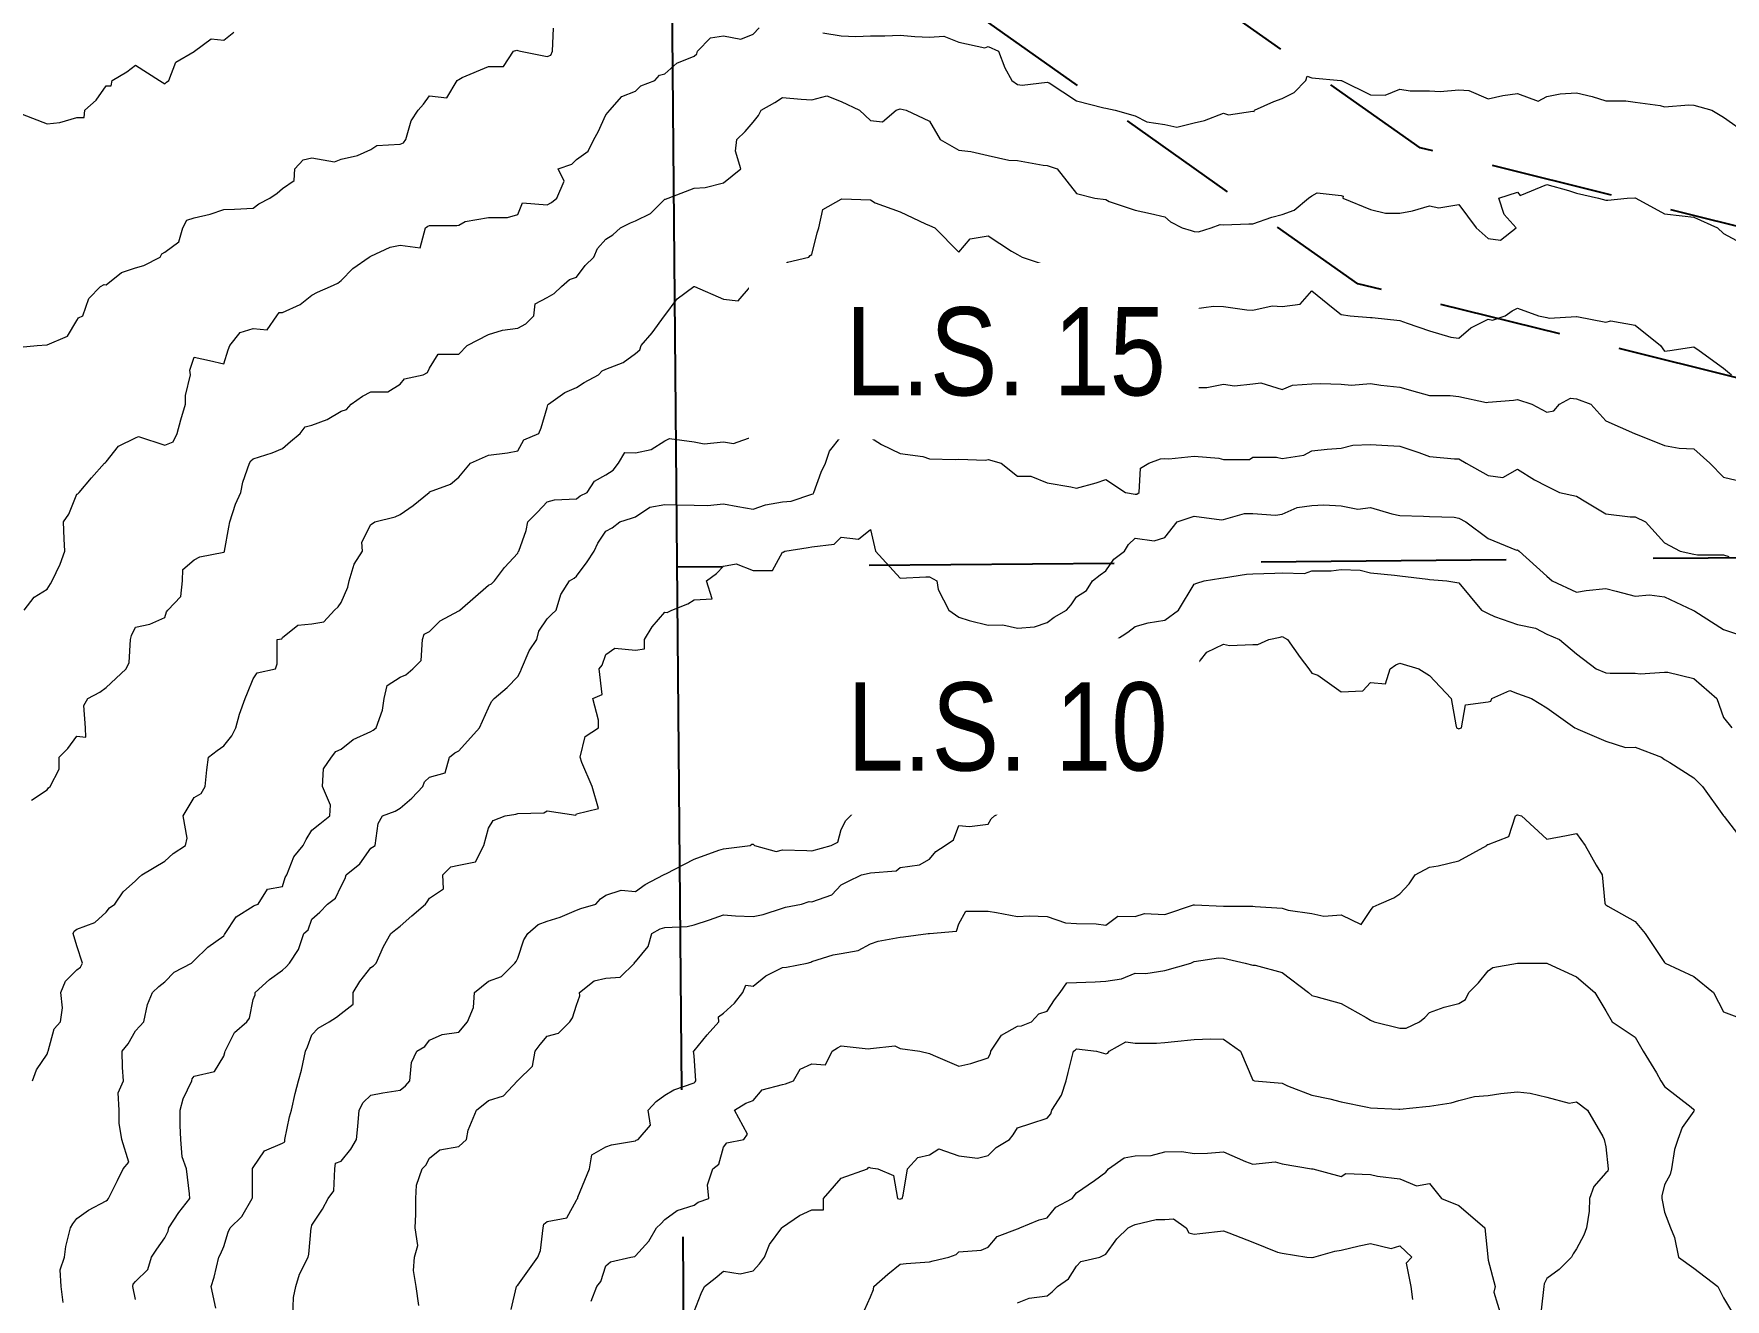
# Model space of a CAD drawing. Extents: x 537850 to 541798, y 6045627 to 6050132.
# Drawn here: x 539824 to 539996.5, y 6047119.7 to 6047248.8 of the extents above; entities that cross this region are included whole.
import ezdxf

# ---------------------------------------------------------------- set-up
doc = ezdxf.new("R2010")
doc.units = 0
doc.header["$LTSCALE"] = 5
for name, pattern in [('DASHED2', [9.525, 6.35, -3.175]), ('foc-ACCESSROAD', [3.75, 2.5, -1.25]), ('foc-LSD', [8, 5, -3]), ('foc-QUARTERLINE', [33, 25, -3, 2, -3])]:
    doc.linetypes.add(name, pattern=pattern)
doc.layers.add('Contour_Line_Intermediate', color=7, linetype='DASHED2', true_color=0xd9d9d9)
doc.layers.add('Contour_Line_Major', color=7, linetype='Continuous', true_color=0x6b6b6b)
for name, color, linetype in [('F-AR', 190, 'foc-ACCESSROAD'), ('L-SECQ', 8, 'foc-QUARTERLINE'), ('L-SECTION-LSD', 7, 'foc-LSD')]:
    doc.layers.add(name, color=color, linetype=linetype)
doc.styles.add('100L', font='ARIALN.TTF', dxfattribs={"height": 11})

msp = doc.modelspace()

# ---------------------------------------------------------------- linework, layer by layer
at = {"layer": 'Contour_Line_Intermediate', "linetype": 'Continuous', "lineweight": 13, "flags": 128}
for points, elevation in [([(539822.523, 6047216.822), (539824.291, 6047217.012), (539825.276, 6047217.069), (539825.334, 6047217.081), (539827.389, 6047217.956), (539828.333, 6047219.538), (539828.533, 6047219.812), (539828.965, 6047220.011), (539829.557, 6047221.788), (539830.78, 6047223.011), (539831.14, 6047223.204), (539831.333, 6047223.176), (539832.894, 6047224.45), (539834.333, 6047224.917), (539835.18, 6047225.164), (539836.845, 6047226.011), (539837.007, 6047226.337), (539837.333, 6047226.502), (539838.767, 6047227.577), (539839.158, 6047229.011), (539839.566, 6047229.778), (539840.333, 6047230.016), (539841.95, 6047230.393), (539843.333, 6047230.86), (539844.435, 6047230.909), (539846.333, 6047231.001), (539846.905, 6047231.438), (539848.036, 6047232.011), (539848.799, 6047232.545), (539849.332, 6047233.019), (539850.511, 6047233.832), (539850.594, 6047235.011), (539851.424, 6047235.919), (539852.332, 6047236.134), (539854.626, 6047235.717), (539855.332, 6047235.988), (539856.975, 6047236.367), (539858.332, 6047236.984), (539858.958, 6047237.384), (539861.332, 6047237.531), (539861.658, 6047237.684), (539861.915, 6047238.011), (539862.448, 6047239.894), (539863.156, 6047241.01), (539863.716, 6047241.626), (539864.332, 6047242.448), (539866.089, 6047242.253), (539867.143, 6047244.01), (539867.259, 6047244.083), (539867.332, 6047244.128), (539867.659, 6047244.337), (539870.331, 6047245.468), (539871.873, 6047245.468), (539872.901, 6047247.01), (539873.227, 6047247.114), (539873.331, 6047247.1), (539873.616, 6047247.01), (539876.331, 6047246.474), (539876.716, 6047246.625), (539876.891, 6047247.01), (539876.978, 6047249.363)], 920.956), ([(539822.759, 6047240.585), (539825.334, 6047239.591), (539826.617, 6047239.727), (539828.333, 6047240.251), (539829.093, 6047240.251), (539829.168, 6047241.01), (539830.314, 6047242.029), (539831.333, 6047243.486), (539831.858, 6047243.486), (539831.945, 6047244.01), (539833.438, 6047244.906), (539834.333, 6047245.602), (539836.785, 6047244.01), (539837.333, 6047243.69), (539837.502, 6047243.842), (539837.734, 6047244.01), (539838.443, 6047245.901), (539840.333, 6047246.98), (539840.348, 6047246.995), (539840.368, 6047247.01), (539842.061, 6047248.282), (539843.333, 6047248.122), (539844.376, 6047248.967)], 921.956), ([(539823.734, 6047170.614), (539825.334, 6047171.68), (539825.45, 6047171.898), (539825.638, 6047172.014), (539826.544, 6047173.804), (539826.544, 6047175.014), (539827.438, 6047175.909), (539828.333, 6047177.143), (539829.28, 6047177.067), (539829.241, 6047178.013), (539829.051, 6047180.296), (539829.461, 6047181.013), (539830.705, 6047181.641), (539831.333, 6047182.117), (539832.318, 6047183.028), (539833.382, 6047184.013), (539833.679, 6047184.667), (539833.835, 6047187.013), (539833.94, 6047187.406), (539834.333, 6047188.258), (539835.785, 6047188.561), (539837.333, 6047189.257), (539837.513, 6047189.833), (539837.648, 6047190.013), (539838.947, 6047191.398), (539839.121, 6047193.013), (539839.176, 6047194.169), (539840.333, 6047195.133), (539840.888, 6047195.457), (539843.333, 6047195.915), (539843.402, 6047195.943), (539843.405, 6047196.013), (539843.867, 6047198.479), (539843.966, 6047199.012), (539844.528, 6047200.817), (539845.074, 6047202.012), (539845.29, 6047203.055), (539845.971, 6047205.012), (539846.104, 6047205.24), (539846.333, 6047205.423), (539848.281, 6047206.063), (539849.332, 6047206.507), (539850.142, 6047207.202), (539851.148, 6047208.012), (539851.627, 6047208.717), (539852.332, 6047208.883), (539853.88, 6047209.464), (539855.332, 6047210.293), (539855.862, 6047210.482), (539856.338, 6047211.012), (539857.501, 6047211.843), (539858.332, 6047212.258), (539860.063, 6047212.28), (539861.332, 6047213.068), (539861.761, 6047213.583), (539863.693, 6047214.012), (539864.114, 6047214.229), (539864.332, 6047214.696), (539865.219, 6047216.124), (539867.332, 6047216.124), (539868.172, 6047217.012), (539870.331, 6047218.121), (539871.786, 6047218.557), (539873.331, 6047218.759), (539874.138, 6047219.204), (539874.958, 6047220.011), (539875.098, 6047221.245), (539876.331, 6047221.881), (539877.031, 6047222.312), (539877.8, 6047223.011), (539878.608, 6047223.734), (539879.331, 6047223.957), (539880.201, 6047225.141), (539881.08, 6047226.011), (539881.451, 6047226.891), (539882.331, 6047227.84), (539883.043, 6047228.299), (539883.797, 6047229.011), (539884.826, 6047229.516), (539885.331, 6047229.707), (539886.886, 6047230.455), (539888.331, 6047231.91), (539888.408, 6047231.933), (539888.671, 6047232.011), (539891.33, 6047233.033), (539892.435, 6047233.115), (539894.33, 6047233.585), (539896.085, 6047235.011), (539895.532, 6047236.809), (539895.682, 6047238.011), (539896.532, 6047238.809), (539897.33, 6047239.764), (539897.9, 6047240.44), (539898.157, 6047241.01), (539899.545, 6047241.796), (539900.33, 6047242.305), (539902.236, 6047242.105), (539903.33, 6047242.044), (539904.869, 6047242.471), (539906.33, 6047241.872), (539908.183, 6047241.01), (539909.33, 6047239.931), (539910.535, 6047239.805), (539911.929, 6047241.01), (539912.232, 6047241.107), (539912.329, 6047241.134), (539912.97, 6047241.01), (539915.329, 6047239.86), (539916.422, 6047238.011), (539918.329, 6047236.906), (539919.556, 6047236.783), (539921.329, 6047236.378), (539923.433, 6047235.906), (539924.329, 6047235.849), (539926.94, 6047235.399), (539927.329, 6047235.369), (539928.364, 6047235.011), (539930.329, 6047232.485), (539932.19, 6047232.011), (539933.328, 6047231.884), (539933.662, 6047231.677), (539936.328, 6047230.797), (539937.884, 6047230.455), (539939.328, 6047230.137), (539939.933, 6047229.615), (539941.111, 6047229.011), (539942.034, 6047228.717), (539942.328, 6047228.623), (539942.765, 6047228.574), (539944.075, 6047229.011), (539944.998, 6047229.341), (539945.328, 6047229.302), (539947.926, 6047229.413), (539948.328, 6047229.39), (539950.242, 6047230.096), (539951.328, 6047230.355), (539952.526, 6047230.812), (539954.001, 6047232.011), (539954.327, 6047232.261), (539954.876, 6047232.559), (539957.327, 6047232.298), (539957.529, 6047232.212), (539957.51, 6047232.011), (539960.327, 6047230.881), (539961.844, 6047230.494), (539963.327, 6047230.494), (539964.621, 6047230.716), (539966.327, 6047231.248), (539967.304, 6047231.034), (539969.327, 6047231.364), (539971.094, 6047229.011), (539972.327, 6047227.895), (539973.582, 6047227.755), (539975.197, 6047229.011), (539973.976, 6047230.361), (539973.433, 6047232.011), (539975.326, 6047232.643), (539975.597, 6047232.281), (539978.326, 6047233.418), (539980.538, 6047232.799), (539981.326, 6047232.535), (539983.597, 6047232.011), (539984.326, 6047231.816), (539984.521, 6047231.816), (539986.512, 6047232.011), (539987.278, 6047232.059), (539987.326, 6047232.052), (539987.386, 6047232.011), (539990.326, 6047230.44), (539992.109, 6047230.228), (539993.326, 6047230.083), (539995.736, 6047229.011), (539996.325, 6047228.411), (539997.646, 6047227.69)], 918.956), ([(539823.817, 6047142.015), (539824.233, 6047143.116), (539825.334, 6047144.728), (539825.393, 6047144.955), (539825.412, 6047145.015), (539826.025, 6047147.323), (539826.691, 6047148.015), (539826.889, 6047149.459), (539826.721, 6047151.015), (539827.182, 6047152.166), (539828.333, 6047153.33), (539828.737, 6047153.611), (539828.923, 6047154.015), (539828.333, 6047155.783), (539827.973, 6047157.014), (539828.087, 6047157.261), (539828.333, 6047157.465), (539830.201, 6047158.147), (539831.333, 6047159.199), (539831.697, 6047159.65), (539832.21, 6047160.014), (539833.059, 6047161.288), (539834.333, 6047162.403), (539834.626, 6047162.721), (539834.971, 6047163.014), (539837.333, 6047164.407), (539838.169, 6047165.178), (539839.422, 6047166.014), (539839.594, 6047166.752), (539839.193, 6047169.014), (539839.62, 6047169.726), (539840.333, 6047170.914), (539841.04, 6047171.307), (539841.433, 6047172.014), (539841.623, 6047173.724), (539841.766, 6047175.014), (539842.664, 6047175.683), (539843.333, 6047176.181), (539844.164, 6047177.182), (539844.564, 6047178.013), (539844.949, 6047179.397), (539845.521, 6047181.013), (539845.755, 6047181.591), (539846.333, 6047183.016), (539846.739, 6047183.607), (539848.618, 6047184.013), (539848.797, 6047184.549), (539848.797, 6047187.013), (539849.25, 6047187.095), (539849.332, 6047187.208), (539850.884, 6047188.461), (539852.332, 6047188.612), (539853.533, 6047188.812), (539854.625, 6047190.013), (539854.997, 6047190.348), (539855.332, 6047190.775), (539855.981, 6047192.364), (539856.12, 6047193.013), (539856.644, 6047194.701), (539857.499, 6047196.013), (539857.42, 6047196.925), (539858.332, 6047198.748), (539858.507, 6047198.837), (539858.737, 6047199.012), (539860.809, 6047199.535), (539861.332, 6047199.761), (539862.66, 6047200.685), (539864.299, 6047202.012), (539864.317, 6047202.027), (539864.332, 6047202.061), (539866.478, 6047202.866), (539867.332, 6047203.578), (539868.516, 6047205.012), (539870.331, 6047205.813), (539872.292, 6047206.051), (539873.331, 6047206.253), (539873.95, 6047207.393), (539875.486, 6047208.012), (539875.726, 6047208.617), (539876.331, 6047210.677), (539876.41, 6047210.933), (539876.465, 6047211.012), (539878.137, 6047212.206), (539879.331, 6047212.698), (539880.101, 6047213.241), (539881.565, 6047214.012), (539881.937, 6047214.406), (539882.331, 6047214.581), (539884.075, 6047215.267), (539885.331, 6047216.198), (539885.774, 6047216.569), (539885.914, 6047217.012), (539887.036, 6047218.306), (539888.315, 6047220.011), (539888.316, 6047220.026), (539888.331, 6047220.053), (539889.599, 6047221.743), (539891.289, 6047223.011), (539891.318, 6047223.024), (539891.33, 6047223.024), (539891.369, 6047223.011), (539894.33, 6047221.738), (539895.799, 6047221.542), (539897.058, 6047223.011), (539897.228, 6047223.113), (539897.33, 6047223.133), (539898.932, 6047224.409), (539900.33, 6047225.041), (539900.861, 6047225.48), (539903.018, 6047226.011), (539903.174, 6047226.167), (539903.33, 6047226.283), (539903.862, 6047228.479), (539904.057, 6047229.011), (539904.458, 6047230.883), (539906.33, 6047231.922), (539906.395, 6047231.946), (539909.33, 6047231.858), (539909.793, 6047231.547), (539912.329, 6047230.642), (539914.94, 6047229.4), (539915.329, 6047229.228), (539915.889, 6047229.011), (539918.329, 6047226.516), (539919.48, 6047227.86), (539921.329, 6047228.195), (539923.717, 6047226.623), (539924.329, 6047226.266), (539924.788, 6047226.011), (539927.329, 6047225.154), (539928.621, 6047224.718), (539930.329, 6047223.715), (539933.25, 6047223.011), (539933.328, 6047222.961), (539933.778, 6047222.562), (539936.328, 6047220.243), (539938.231, 6047221.108), (539939.328, 6047221.361), (539940.352, 6047221.035), (539942.328, 6047220.754), (539944.32, 6047221.019), (539945.328, 6047220.963), (539947.697, 6047220.643), (539948.328, 6047220.589), (539950.289, 6047221.05), (539951.328, 6047220.96), (539953.142, 6047221.197), (539954.327, 6047222.579), (539956.53, 6047220.809), (539957.327, 6047220.168), (539958.265, 6047220.011), (539960.327, 6047219.839), (539960.492, 6047219.846), (539963.327, 6047219.543), (539964.074, 6047219.265), (539966.327, 6047218.479), (539968.505, 6047217.833), (539969.327, 6047217.755), (539970.544, 6047218.794), (539972.327, 6047219.68), (539972.757, 6047219.581), (539974.047, 6047220.011), (539974.793, 6047220.545), (539975.326, 6047220.811), (539977.46, 6047220.011), (539978.326, 6047219.849), (539978.548, 6047219.789), (539981.326, 6047219.966), (539981.368, 6047219.969), (539984.326, 6047219.378), (539984.826, 6047219.511), (539987.326, 6047219.076), (539989.898, 6047217.012), (539990.326, 6047216.414), (539990.845, 6047216.492), (539993.326, 6047216.868), (539993.844, 6047216.493), (539996.325, 6047214.696), (539997.15, 6047214.012)], 917.956), ([(539826.947, 6047119.403), (539826.738, 6047121.016), (539826.633, 6047122.716), (539827.096, 6047124.016), (539827.242, 6047125.107), (539827.709, 6047127.016), (539827.933, 6047127.417), (539828.333, 6047127.954), (539829.523, 6047128.826), (539831.333, 6047129.753), (539831.482, 6047129.867), (539831.59, 6047130.016), (539832.504, 6047131.845), (539833.09, 6047133.016), (539833.64, 6047133.709), (539832.949, 6047136.015), (539832.663, 6047137.685), (539832.663, 6047139.015), (539832.559, 6047140.789), (539833.116, 6047142.015), (539832.991, 6047143.357), (539832.987, 6047145.015), (539833.585, 6047145.763), (539834.333, 6047147.087), (539834.779, 6047147.569), (539835.191, 6047148.015), (539835.567, 6047149.781), (539836.078, 6047151.015), (539836.727, 6047151.621), (539837.333, 6047152.092), (539838.263, 6047153.085), (539840.036, 6047154.015), (539840.198, 6047154.149), (539840.333, 6047154.284), (539841.698, 6047155.65), (539843.333, 6047156.781), (539843.423, 6047156.924), (539843.467, 6047157.014), (539844.61, 6047158.737), (539846.333, 6047159.833), (539846.455, 6047159.892), (539846.851, 6047160.014), (539847.805, 6047161.542), (539849.332, 6047161.819), (539849.609, 6047162.737), (539849.764, 6047163.014), (539850.489, 6047164.857), (539851.425, 6047166.014), (539851.738, 6047166.608), (539852.332, 6047167.564), (539853.137, 6047168.209), (539854.144, 6047169.014), (539854.243, 6047170.103), (539853.424, 6047172.014), (539853.511, 6047173.835), (539854.326, 6047175.014), (539854.76, 6047175.586), (539855.332, 6047175.838), (539856.527, 6047176.818), (539858.332, 6047177.637), (539858.581, 6047177.764), (539858.885, 6047178.013), (539859.546, 6047179.8), (539859.693, 6047181.013), (539860.007, 6047182.338), (539861.332, 6047183.183), (539861.924, 6047183.421), (539862.626, 6047184.013), (539863.479, 6047184.866), (539863.622, 6047187.013), (539863.772, 6047187.573), (539864.332, 6047187.831), (539865.422, 6047188.922), (539867.332, 6047189.933), (539867.421, 6047190.013), (539870.331, 6047192.546), (539870.638, 6047192.706), (539870.953, 6047193.013), (539871.987, 6047194.357), (539873.331, 6047195.824), (539873.381, 6047195.963), (539873.437, 6047196.013), (539874.198, 6047198.146), (539874.351, 6047199.012), (539875.348, 6047199.996), (539876.331, 6047201.041), (539877.068, 6047201.275), (539879.331, 6047201.356), (539879.692, 6047201.652), (539880.414, 6047202.012), (539881.167, 6047203.176), (539882.331, 6047203.822), (539883.047, 6047204.296), (539883.598, 6047205.012), (539884.255, 6047206.088), (539885.331, 6047206.061), (539886.937, 6047206.406), (539888.331, 6047207.273), (539888.815, 6047207.527), (539891.33, 6047207.187), (539892.361, 6047206.982), (539894.33, 6047207.157), (539895.333, 6047207.009), (539897.33, 6047207.709), (539897.507, 6047207.835), (539897.608, 6047208.012), (539898.491, 6047209.851), (539898.883, 6047211.012), (539899.165, 6047212.177), (539900.33, 6047213.51), (539900.603, 6047213.738), (539900.998, 6047214.012), (539902.217, 6047215.124), (539903.33, 6047215.256), (539904.073, 6047216.269), (539904.109, 6047217.012), (539904.572, 6047218.77), (539904.858, 6047220.011), (539904.895, 6047221.446), (539905.738, 6047223.011), (539906.047, 6047223.294), (539906.33, 6047223.73), (539908.662, 6047223.678), (539909.33, 6047223.911), (539910.327, 6047223.011), (539912.329, 6047220.854), (539915.133, 6047220.207), (539915.329, 6047220.151), (539915.433, 6047220.011), (539915.732, 6047219.609), (539915.329, 6047219.619), (539913.699, 6047218.641), (539914.326, 6047217.012), (539915.329, 6047215.411), (539916.931, 6047215.41), (539918.329, 6047215.433), (539919.908, 6047215.433), (539921.329, 6047215.433), (539922.482, 6047214.012), (539924.329, 6047213.144), (539925.401, 6047212.94), (539927.329, 6047212.737), (539928.429, 6047212.911), (539930.329, 6047212.828), (539932.114, 6047212.226), (539933.328, 6047212.245), (539934.388, 6047212.952), (539936.328, 6047213.121), (539937.148, 6047213.192), (539939.328, 6047213.607), (539941.211, 6047212.895), (539942.328, 6047212.719), (539943.62, 6047212.719), (539945.328, 6047213.045), (539946.465, 6047212.875), (539948.328, 6047213.091), (539949.146, 6047213.193), (539951.328, 6047212.522), (539952.374, 6047212.965), (539954.327, 6047213.077), (539955.216, 6047213.123), (539957.327, 6047213.058), (539958.393, 6047212.946), (539960.327, 6047213.133), (539961.375, 6047212.964), (539963.327, 6047212.762), (539965.113, 6047212.225), (539966.327, 6047211.891), (539968.447, 6047211.891), (539969.327, 6047211.806), (539972.152, 6047211.187), (539972.327, 6047211.204), (539974.9, 6047211.438), (539975.326, 6047211.477), (539976.788, 6047211.012), (539978.326, 6047210.184), (539979.02, 6047210.318), (539979.59, 6047211.012), (539980.723, 6047211.615), (539981.326, 6047211.559), (539982.805, 6047211.012), (539984.326, 6047209.321), (539987.271, 6047208.012), (539987.326, 6047208.003), (539987.342, 6047207.996), (539990.326, 6047206.789), (539991.804, 6047206.533), (539993.326, 6047206.458), (539994.958, 6047205.012), (539996.325, 6047203.582), (539998.196, 6047203.141)], 916.956), ([(539834.333, 6047119.712), (539834.073, 6047121.016), (539834.1, 6047121.25), (539834.333, 6047121.537), (539835.577, 6047122.772), (539835.952, 6047124.016), (539836.497, 6047124.852), (539837.333, 6047125.979), (539837.663, 6047126.686), (539837.725, 6047127.016), (539838.771, 6047128.578), (539839.869, 6047130.016), (539839.856, 6047130.493), (539839.532, 6047133.016), (539839.107, 6047134.242), (539838.946, 6047136.015), (539838.894, 6047137.454), (539838.894, 6047139.015), (539839.191, 6047140.157), (539840.079, 6047142.015), (539840.131, 6047142.217), (539840.333, 6047142.468), (539842.399, 6047142.949), (539843.333, 6047144.532), (539843.437, 6047144.91), (539843.475, 6047145.015), (539844.429, 6047146.919), (539845.683, 6047148.015), (539845.954, 6047148.393), (539846.333, 6047150.284), (539846.557, 6047150.79), (539846.527, 6047151.015), (539847.996, 6047152.351), (539849.332, 6047153.291), (539849.712, 6047153.635), (539850.034, 6047154.015), (539850.966, 6047155.381), (539851.509, 6047157.014), (539851.936, 6047157.411), (539852.332, 6047158.482), (539853.144, 6047159.203), (539853.924, 6047160.014), (539854.722, 6047160.624), (539855.332, 6047161.844), (539855.71, 6047162.637), (539855.841, 6047163.014), (539857.208, 6047164.138), (539858.332, 6047165.743), (539858.511, 6047165.834), (539858.78, 6047166.014), (539859.087, 6047168.259), (539859.529, 6047169.014), (539860.835, 6047169.511), (539861.332, 6047169.798), (539862.525, 6047170.82), (539863.659, 6047172.014), (539863.833, 6047172.512), (539864.332, 6047172.975), (539865.917, 6047173.428), (539866.37, 6047175.014), (539866.904, 6047175.441), (539867.332, 6047175.671), (539869.434, 6047178.013), (539870.331, 6047180.058), (539870.661, 6047180.684), (539870.929, 6047181.013), (539872.239, 6047182.106), (539873.331, 6047183.25), (539873.604, 6047183.741), (539873.708, 6047184.013), (539874.497, 6047185.847), (539875.279, 6047187.013), (539875.479, 6047187.865), (539876.331, 6047189.107), (539876.769, 6047189.575), (539877.237, 6047190.013), (539877.724, 6047191.62), (539878.6, 6047193.013), (539879.073, 6047193.271), (539879.331, 6047193.474), (539880.403, 6047194.941), (539881.117, 6047196.013), (539881.491, 6047196.853), (539882.331, 6047198.061), (539882.945, 6047198.398), (539883.742, 6047199.012), (539884.949, 6047199.394), (539885.331, 6047199.532), (539886.818, 6047200.525), (539888.331, 6047200.783), (539889.587, 6047200.756), (539891.33, 6047200.719), (539892.674, 6047200.669), (539894.33, 6047200.859), (539895.767, 6047200.575), (539897.33, 6047200.299), (539898.6, 6047200.742), (539900.33, 6047201.058), (539901.206, 6047201.136), (539903.33, 6047201.823), (539903.479, 6047201.863), (539903.525, 6047202.012), (539904.269, 6047204.072), (539904.725, 6047205.012), (539905.117, 6047206.225), (539906.33, 6047207.706), (539906.535, 6047207.807), (539909.33, 6047207.612), (539910.425, 6047206.916), (539912.329, 6047205.985), (539914.668, 6047205.673), (539915.329, 6047205.449), (539917.965, 6047205.377), (539918.329, 6047205.39), (539921.05, 6047205.291), (539921.329, 6047205.372), (539922.661, 6047205.012), (539924.329, 6047203.68), (539925.661, 6047203.68), (539927.329, 6047202.985), (539929.761, 6047202.58), (539930.329, 6047202.449), (539932.354, 6047202.986), (539933.328, 6047203.347), (539935.331, 6047202.012), (539936.328, 6047201.832), (539936.497, 6047201.843), (539936.727, 6047202.012), (539936.851, 6047204.489), (539937.701, 6047205.012), (539938.897, 6047205.444), (539939.328, 6047205.474), (539939.76, 6047205.444), (539942.328, 6047205.727), (539944.835, 6047205.505), (539945.328, 6047205.384), (539947.983, 6047205.357), (539948.328, 6047205.604), (539950.736, 6047205.604), (539951.328, 6047205.468), (539953.514, 6047205.826), (539954.327, 6047206.241), (539955.907, 6047206.432), (539957.327, 6047206.538), (539958.512, 6047206.827), (539960.327, 6047206.888), (539961.49, 6047206.849), (539963.327, 6047206.729), (539965.252, 6047206.087), (539966.327, 6047205.674), (539968.897, 6047205.442), (539969.327, 6047205.428), (539970.099, 6047205.012), (539972.327, 6047203.727), (539973.818, 6047203.521), (539975.326, 6047204.37), (539977.04, 6047203.299), (539978.326, 6047202.655), (539979.613, 6047202.012), (539981.326, 6047201.639), (539982.3, 6047201.039), (539984.326, 6047199.818), (539986.8, 6047199.538), (539987.326, 6047199.538), (539988.363, 6047199.012), (539990.326, 6047196.884), (539991.923, 6047196.013), (539993.326, 6047195.722), (539993.69, 6047195.648), (539996.325, 6047195.655), (539996.874, 6047195.464)], 915.956), ([(539850.4, 6047118.016), (539850.455, 6047119.894), (539850.676, 6047121.016), (539851.064, 6047122.284), (539851.936, 6047124.016), (539852.028, 6047124.321), (539852.254, 6047127.016), (539852.277, 6047127.071), (539852.332, 6047127.275), (539853.419, 6047128.929), (539853.983, 6047130.016), (539854.561, 6047130.786), (539854.673, 6047133.016), (539854.742, 6047133.606), (539855.332, 6047133.823), (539856.318, 6047135.029), (539856.89, 6047136.015), (539857.005, 6047137.342), (539857.151, 6047139.015), (539857.556, 6047139.792), (539858.332, 6047140.525), (539859.566, 6047140.782), (539861.332, 6047141.037), (539861.863, 6047141.484), (539862.309, 6047142.015), (539862.481, 6047143.866), (539863.036, 6047145.015), (539863.841, 6047145.505), (539864.332, 6047146.149), (539865.63, 6047146.717), (539867.332, 6047146.972), (539868.199, 6047148.015), (539868.815, 6047149.498), (539868.916, 6047151.015), (539870.331, 6047152.152), (539871.687, 6047152.659), (539873.016, 6047154.015), (539873.16, 6047154.185), (539873.331, 6047154.527), (539873.962, 6047156.383), (539874.35, 6047157.014), (539875.401, 6047157.945), (539876.331, 6047158.272), (539877.646, 6047158.699), (539879.331, 6047159.402), (539879.753, 6047159.593), (539881.288, 6047160.014), (539881.779, 6047160.566), (539882.331, 6047160.953), (539883.88, 6047161.465), (539885.331, 6047161.302), (539886.318, 6047162.026), (539888.184, 6047163.014), (539888.331, 6047163.08), (539888.432, 6047163.116), (539891.33, 6047164.618), (539893.856, 6047165.54), (539894.33, 6047165.675), (539897.043, 6047166.014), (539897.22, 6047166.124), (539897.33, 6047166.141), (539897.497, 6047166.014), (539899.699, 6047165.383), (539900.33, 6047165.571), (539902.812, 6047165.496), (539903.33, 6047165.464), (539905.287, 6047166.014), (539905.992, 6047166.352), (539906.33, 6047167.646), (539906.787, 6047168.557), (539907.259, 6047169.014), (539908.326, 6047170.017), (539909.33, 6047170.961), (539909.709, 6047171.635), (539912.329, 6047171.635), (539912.724, 6047171.619), (539915.329, 6047171.856), (539915.402, 6047171.941), (539915.495, 6047172.014), (539916.04, 6047174.303), (539917.179, 6047175.014), (539917.552, 6047175.79), (539918.329, 6047176.199), (539919.013, 6047177.33), (539921.256, 6047178.013), (539921.285, 6047178.057), (539921.329, 6047178.05), (539924.118, 6047178.224), (539924.329, 6047178.908), (539925.031, 6047180.311), (539926.435, 6047181.013), (539927.197, 6047181.145), (539927.329, 6047181.167), (539929.204, 6047182.138), (539930.24, 6047184.013), (539930.287, 6047184.055), (539930.329, 6047184.101), (539933.286, 6047184.056), (539933.328, 6047184.115), (539934.028, 6047186.313), (539934.396, 6047187.013), (539935.579, 6047187.762), (539936.328, 6047188.324), (539937.642, 6047188.699), (539939.328, 6047188.971), (539940.728, 6047190.013), (539942.328, 6047192.65), (539942.595, 6047192.746), (539943.343, 6047193.013), (539945.06, 6047193.281), (539945.328, 6047193.305), (539947.663, 6047193.677), (539948.328, 6047193.72), (539950.56, 6047193.781), (539951.328, 6047193.801), (539953.6, 6047193.74), (539954.327, 6047194.02), (539956.311, 6047194.029), (539957.327, 6047194.167), (539959.256, 6047194.083), (539960.327, 6047193.825), (539962.767, 6047193.573), (539963.327, 6047193.515), (539966.185, 6047193.154), (539966.327, 6047193.128), (539968.122, 6047193.013), (539969.327, 6047192.783), (539971.659, 6047190.013), (539972.327, 6047189.666), (539972.967, 6047189.373), (539975.326, 6047188.547), (539977.159, 6047188.18), (539978.326, 6047187.547), (539979.614, 6047187.013), (539981.326, 6047185.553), (539983.339, 6047184.013), (539984.326, 6047183.607), (539984.76, 6047183.579), (539987.326, 6047183.579), (539987.837, 6047183.502), (539990.326, 6047183.697), (539990.656, 6047183.682), (539993.326, 6047183.045), (539995.643, 6047181.013), (539996.325, 6047179.068), (539997.188, 6047178.013)], 913.956), ([(539863.245, 6047119.103), (539862.958, 6047121.016), (539862.683, 6047122.665), (539862.78, 6047124.016), (539863.125, 6047125.223), (539862.869, 6047127.016), (539862.934, 6047128.414), (539862.932, 6047130.016), (539862.993, 6047131.354), (539863.58, 6047133.016), (539863.961, 6047133.387), (539864.332, 6047134.131), (539865.387, 6047134.961), (539867.332, 6047135.295), (539868.102, 6047136.015), (539868.276, 6047136.96), (539869.105, 6047139.015), (539870.331, 6047139.993), (539871.861, 6047140.485), (539873.311, 6047142.015), (539873.311, 6047142.035), (539873.331, 6047142.047), (539874.849, 6047143.498), (539875.101, 6047145.015), (539875.626, 6047145.72), (539876.331, 6047146.564), (539877.492, 6047146.854), (539878.652, 6047148.015), (539878.932, 6047148.414), (539879.331, 6047149.712), (539879.657, 6047150.689), (539879.637, 6047151.015), (539881.137, 6047152.208), (539882.331, 6047152.474), (539883.777, 6047152.569), (539885.244, 6047154.015), (539885.232, 6047154.113), (539885.331, 6047154.145), (539886.646, 6047155.699), (539886.992, 6047157.014), (539887.842, 6047157.503), (539888.331, 6047157.634), (539890.6, 6047157.745), (539891.33, 6047157.911), (539892.908, 6047158.437), (539894.33, 6047158.92), (539895.527, 6047158.817), (539897.33, 6047158.762), (539898.372, 6047158.972), (539900.33, 6047159.623), (539900.63, 6047159.714), (539902.265, 6047160.014), (539903.064, 6047160.28), (539903.33, 6047160.26), (539905.376, 6047160.968), (539906.33, 6047161.978), (539906.996, 6047162.348), (539908.414, 6047163.014), (539909.173, 6047163.171), (539909.33, 6047163.218), (539911.921, 6047163.422), (539912.329, 6047163.775), (539914.3, 6047164.043), (539915.329, 6047164.622), (539915.965, 6047165.378), (539916.918, 6047166.014), (539917.776, 6047166.567), (539918.329, 6047168.039), (539919.416, 6047167.927), (539921.329, 6047168.174), (539921.635, 6047168.708), (539921.973, 6047169.014), (539923.51, 6047169.832), (539924.329, 6047170.205), (539925.775, 6047170.567), (539927.329, 6047170.779), (539928.299, 6047171.044), (539928.46, 6047172.014), (539928.46, 6047173.882), (539929.418, 6047175.014), (539930.077, 6047175.265), (539930.329, 6047175.708), (539931.777, 6047176.565), (539933.328, 6047176.394), (539934.549, 6047176.793), (539934.783, 6047178.013), (539935.318, 6047179.024), (539936.328, 6047180.779), (539936.54, 6047180.801), (539936.671, 6047181.013), (539938.449, 6047181.893), (539939.328, 6047182.436), (539942.259, 6047184.013), (539942.328, 6047184.095), (539943.612, 6047185.729), (539945.328, 6047186.536), (539945.927, 6047186.414), (539948.328, 6047186.51), (539948.83, 6047186.51), (539949.963, 6047187.013), (539951.1, 6047187.24), (539951.328, 6047187.334), (539951.873, 6047187.013), (539953.146, 6047185.194), (539954.032, 6047184.013), (539954.327, 6047183.573), (539954.952, 6047183.389), (539957.327, 6047181.683), (539959.548, 6047181.793), (539960.327, 6047182.639), (539961.852, 6047182.489), (539962.317, 6047184.013), (539962.911, 6047184.429), (539963.327, 6047184.602), (539965.252, 6047184.013), (539966.327, 6047183.332), (539968.567, 6047181.013), (539969.015, 6047178.325), (539969.104, 6047178.013), (539969.327, 6047177.909), (539969.417, 6047177.924), (539969.596, 6047178.013), (539970, 6047180.34), (539972.327, 6047180.641), (539972.606, 6047180.734), (539972.699, 6047181.013), (539974.539, 6047181.8), (539975.326, 6047181.491), (539976.76, 6047181.013), (539978.326, 6047180.056), (539981.163, 6047178.013), (539981.326, 6047177.935), (539981.46, 6047177.88), (539984.326, 6047176.644), (539986.35, 6047175.99), (539987.326, 6047176.044), (539990.008, 6047175.014), (539990.326, 6047174.772), (539990.87, 6047174.469), (539993.326, 6047172.907), (539994.2, 6047172.014), (539996.325, 6047169.029), (539996.385, 6047169.014), (539996.387, 6047168.953), (539998.689, 6047166.014)], 912.956), ([(539872.653, 6047118.695), (539873.197, 6047121.016), (539873.243, 6047121.104), (539873.331, 6047121.169), (539874.518, 6047122.829), (539875.366, 6047124.016), (539875.656, 6047124.691), (539875.914, 6047127.016), (539875.976, 6047127.371), (539876.331, 6047127.67), (539878.328, 6047128.019), (539879.331, 6047129.832), (539879.383, 6047129.963), (539879.463, 6047130.016), (539879.451, 6047130.136), (539880.663, 6047133.016), (539880.887, 6047134.46), (539882.331, 6047135.289), (539882.877, 6047135.469), (539885.331, 6047135.877), (539885.407, 6047135.939), (539885.607, 6047136.015), (539886.878, 6047137.468), (539886.62, 6047139.015), (539887.451, 6047139.895), (539888.331, 6047140.555), (539889.243, 6047141.102), (539891.33, 6047141.798), (539891.44, 6047141.906), (539891.506, 6047142.015), (539891.33, 6047144.567), (539891.247, 6047145.015), (539891.28, 6047145.066), (539891.33, 6047145.061), (539892.658, 6047146.687), (539893.844, 6047148.015), (539893.799, 6047148.547), (539894.33, 6047148.894), (539895.433, 6047149.912), (539896.299, 6047151.015), (539896.596, 6047151.749), (539897.33, 6047151.652), (539898.628, 6047152.717), (539900.33, 6047153.555), (539900.744, 6047153.6), (539902.872, 6047154.015), (539903.238, 6047154.106), (539903.33, 6047154.158), (539905.507, 6047154.838), (539906.33, 6047154.975), (539908.051, 6047155.293), (539909.33, 6047155.962), (539910.105, 6047156.239), (539912.329, 6047156.656), (539912.667, 6047156.677), (539915.197, 6047157.014), (539915.32, 6047157.023), (539915.329, 6047157.026), (539918.076, 6047157.268), (539918.329, 6047158.001), (539919.041, 6047159.302), (539921.329, 6047159.302), (539922.174, 6047159.169), (539924.329, 6047158.778), (539925.503, 6047158.84), (539927.329, 6047158.753), (539929.215, 6047158.128), (539930.329, 6047158.055), (539932.334, 6047158.009), (539933.328, 6047157.884), (539934.532, 6047158.81), (539936.328, 6047158.752), (539937.282, 6047159.061), (539939.328, 6047158.966), (539942.266, 6047159.953), (539942.328, 6047159.967), (539942.376, 6047159.966), (539945.328, 6047159.812), (539945.529, 6047159.813), (539948.328, 6047159.823), (539948.562, 6047159.78), (539951.328, 6047159.615), (539951.922, 6047159.419), (539954.327, 6047159.056), (539955.558, 6047158.783), (539957.327, 6047158.931), (539959.384, 6047157.958), (539960.327, 6047159.364), (539960.588, 6047159.753), (539961.2, 6047160.014), (539962.689, 6047160.652), (539963.327, 6047161.078), (539964.258, 6047162.083), (539964.881, 6047163.014), (539966.327, 6047163.786), (539967.227, 6047163.914), (539969.327, 6047164.439), (539972.199, 6047166.014), (539972.225, 6047166.116), (539972.327, 6047166.12), (539974.426, 6047166.914), (539975.108, 6047169.014), (539975.23, 6047169.11), (539975.326, 6047169.128), (539975.726, 6047169.014), (539978.326, 6047166.641), (539980.307, 6047167.033), (539981.326, 6047167.24), (539982.218, 6047166.014), (539983.334, 6047164.006), (539983.966, 6047163.014), (539984.229, 6047160.111), (539984.269, 6047160.014), (539984.326, 6047159.957), (539984.526, 6047159.814), (539987.326, 6047158.264), (539988.34, 6047157.014), (539990.326, 6047154.066), (539990.378, 6047154.015), (539993.326, 6047152.629), (539995.31, 6047151.015), (539996.325, 6047149.038), (539999.054, 6047148.015)], 911.956), ([(539880.815, 6047119.532), (539881.401, 6047121.016), (539881.814, 6047121.533), (539882.331, 6047123.13), (539882.799, 6047123.548), (539884.872, 6047124.016), (539885.263, 6047124.084), (539885.331, 6047124.162), (539886.7, 6047125.646), (539887.471, 6047127.016), (539887.931, 6047127.416), (539888.331, 6047127.854), (539889.58, 6047128.767), (539891.33, 6047129.339), (539891.724, 6047129.622), (539892.84, 6047130.016), (539892.697, 6047131.383), (539893.22, 6047133.016), (539893.828, 6047133.517), (539894.33, 6047135.227), (539894.676, 6047135.669), (539896.387, 6047136.015), (539896.765, 6047136.581), (539895.437, 6047139.015), (539896.612, 6047139.733), (539897.33, 6047140.007), (539898.256, 6047141.089), (539900.33, 6047141.638), (539900.661, 6047141.684), (539901.461, 6047142.015), (539902.153, 6047143.192), (539903.33, 6047143.734), (539904.717, 6047143.628), (539905.42, 6047145.015), (539905.966, 6047145.379), (539906.33, 6047145.575), (539909.069, 6047145.275), (539909.33, 6047145.316), (539911.783, 6047145.562), (539912.329, 6047145.316), (539914.334, 6047145.015), (539915.329, 6047144.787), (539915.713, 6047144.631), (539918.329, 6047143.514), (539919.558, 6047143.786), (539921.329, 6047144.349), (539921.541, 6047144.802), (539921.578, 6047145.015), (539922.695, 6047146.649), (539924.329, 6047147.586), (539924.735, 6047147.609), (539925.732, 6047148.015), (539926.492, 6047148.851), (539927.329, 6047149.113), (539928.089, 6047150.254), (539928.652, 6047151.015), (539929.355, 6047151.988), (539930.329, 6047152.04), (539932.238, 6047152.105), (539933.328, 6047152.185), (539934.936, 6047152.407), (539936.328, 6047152.978), (539937.401, 6047152.942), (539939.328, 6047153.259), (539941.991, 6047154.015), (539942.328, 6047154.18), (539944.808, 6047154.534), (539945.328, 6047154.504), (539947.539, 6047154.015), (539948.328, 6047153.809), (539948.549, 6047153.793), (539951.328, 6047153.038), (539953.987, 6047151.015), (539954.327, 6047150.697), (539954.738, 6047150.604), (539957.327, 6047149.896), (539959.885, 6047148.457), (539960.327, 6047148.197), (539960.714, 6047148.015), (539963.327, 6047147.362), (539963.971, 6047147.371), (539965.327, 6047148.015), (539965.881, 6047148.46), (539966.327, 6047148.964), (539967.83, 6047149.511), (539969.327, 6047149.885), (539970.027, 6047150.314), (539970.342, 6047151.015), (539971.349, 6047151.992), (539972.327, 6047153.237), (539972.792, 6047153.549), (539975.326, 6047153.999), (539975.34, 6047154.001), (539978.326, 6047154.001), (539978.368, 6047153.973), (539981.326, 6047152.61), (539983.194, 6047151.015), (539984.326, 6047149.129), (539984.994, 6047148.015), (539987.326, 6047146.46), (539988.131, 6047145.015), (539989.51, 6047142.831), (539989.944, 6047142.015), (539990.326, 6047141.436), (539993.026, 6047139.314), (539993.326, 6047139.068), (539993.377, 6047139.015), (539993.356, 6047138.985), (539993.326, 6047138.903), (539992.11, 6047137.231), (539991.675, 6047136.015), (539991.347, 6047134.994), (539991.039, 6047133.016), (539990.896, 6047132.445), (539990.326, 6047131.385), (539990.057, 6047130.284), (539990.041, 6047130.016), (539990.326, 6047128.617), (539990.935, 6047127.016), (539991.323, 6047126.019), (539991.752, 6047124.016), (539993.326, 6047122.914), (539995.749, 6047121.016), (539996.325, 6047119.876), (539997.458, 6047118.016)], 910.956), ([(539908.72, 6047118.626), (539909.33, 6047119.986), (539909.615, 6047120.731), (539909.656, 6047121.016), (539911.074, 6047122.271), (539912.329, 6047123.294), (539912.958, 6047123.387), (539915.329, 6047123.55), (539915.696, 6047123.65), (539917.298, 6047124.016), (539918.066, 6047124.279), (539918.329, 6047124.56), (539920.609, 6047124.736), (539921.329, 6047125.024), (539922.234, 6047126.111), (539924.329, 6047126.899), (539924.414, 6047126.931), (539924.563, 6047127.016), (539926.506, 6047127.839), (539927.329, 6047128.027), (539928.238, 6047129.106), (539929.89, 6047130.016), (539930.329, 6047130.589), (539932.155, 6047131.842), (539933.328, 6047132.674), (539933.61, 6047133.016), (539935.199, 6047134.145), (539936.328, 6047134.339), (539937.958, 6047134.386), (539939.328, 6047134.778), (539941.093, 6047134.78), (539942.328, 6047134.579), (539943.707, 6047134.636), (539945.328, 6047134.777), (539947.575, 6047133.769), (539948.328, 6047133.516), (539950.59, 6047133.753), (539951.328, 6047133.532), (539954.306, 6047133.037), (539954.327, 6047133.036), (539954.452, 6047133.016), (539957.327, 6047132.253), (539957.797, 6047132.546), (539960.327, 6047132.452), (539961.051, 6047132.291), (539963.327, 6047132.007), (539965.032, 6047131.31), (539966.327, 6047131.547), (539967.552, 6047130.016), (539969.327, 6047129.299), (539972.004, 6047127.016), (539972.283, 6047124.059), (539972.283, 6047124.016), (539972.327, 6047123.707), (539973.044, 6047121.016), (539972.892, 6047120.451), (539973.671, 6047118.016)], 908.956), ([(539924.329, 6047119.347), (539925.49, 6047119.855), (539927.329, 6047120.063), (539927.845, 6047120.5), (539928.383, 6047121.016), (539929.53, 6047121.814), (539930.329, 6047123.091), (539930.764, 6047123.58), (539932.714, 6047124.016), (539933.128, 6047124.216), (539933.328, 6047124.341), (539934.46, 6047125.884), (539935.592, 6047127.016), (539936.093, 6047127.251), (539936.328, 6047127.348), (539938.474, 6047127.87), (539939.328, 6047127.847), (539940.235, 6047127.923), (539941.505, 6047127.016), (539941.803, 6047126.491), (539942.328, 6047126.374), (539942.906, 6047126.438), (539945.328, 6047126.707), (539945.855, 6047126.488), (539948.328, 6047125.547), (539950.824, 6047124.519), (539951.328, 6047124.436), (539953.846, 6047124.016), (539954.327, 6047123.974), (539954.367, 6047123.976), (539954.559, 6047124.016), (539956.694, 6047124.649), (539957.327, 6047124.735), (539959.152, 6047125.191), (539960.327, 6047125.399), (539962.442, 6047124.901), (539963.327, 6047125.166), (539964.532, 6047124.016), (539963.947, 6047123.396), (539964.452, 6047121.016), (539964.625, 6047119.718)], 907.956)]:
    msp.add_lwpolyline(points, dxfattribs=dict(at, elevation=elevation))
at = {"layer": 'Contour_Line_Major', "linetype": 'Continuous', "lineweight": 15, "flags": 128}
for points, elevation in [([(539904.453, 6047248.887), (539906.33, 6047248.588), (539907.819, 6047248.521), (539909.33, 6047248.573), (539910.767, 6047248.573), (539912.329, 6047248.643), (539913.832, 6047248.508), (539915.329, 6047248.437), (539916.791, 6047248.548), (539918.329, 6047247.919), (539920.968, 6047247.371), (539921.329, 6047247.499), (539922.373, 6047247.01), (539923.008, 6047245.331), (539923.734, 6047244.01), (539924.329, 6047243.633), (539924.785, 6047243.554), (539927.329, 6047243.854), (539927.551, 6047243.788), (539930.329, 6047241.963), (539933.111, 6047241.228), (539933.328, 6047241.203), (539934.261, 6047241.01), (539936.328, 6047240.404), (539937.514, 6047239.824), (539939.328, 6047239.533), (539940.574, 6047239.256), (539942.328, 6047239.7), (539943.38, 6047239.958), (539945.328, 6047240.7), (539945.833, 6047240.506), (539948.328, 6047240.896), (539948.471, 6047240.867), (539948.487, 6047241.01), (539950.463, 6047241.875), (539951.328, 6047242.18), (539952.524, 6047242.813), (539953.721, 6047244.01), (539953.864, 6047244.474), (539954.327, 6047244.313), (539957.304, 6047244.034), (539957.327, 6047244.031), (539957.352, 6047244.01), (539960.327, 6047242.556), (539961.815, 6047242.523), (539963.327, 6047243.157), (539964.375, 6047242.962), (539966.327, 6047242.981), (539967.446, 6047242.891), (539969.327, 6047243.07), (539970.343, 6047242.994), (539972.327, 6047242.143), (539973.838, 6047242.499), (539975.326, 6047242.7), (539977.435, 6047241.902), (539978.326, 6047242.378), (539979.677, 6047242.66), (539981.326, 6047242.77), (539982.949, 6047242.388), (539984.326, 6047241.953), (539986.383, 6047241.953), (539987.326, 6047241.824), (539989.863, 6047241.473), (539990.326, 6047241.347), (539992.798, 6047241.537), (539993.326, 6047241.519), (539995.154, 6047241.01), (539996.325, 6047240.277), (539998.75, 6047238.586)], 919.956), ([(539891.33, 6047118.477), (539892.026, 6047120.32), (539892.384, 6047121.016), (539893.483, 6047121.863), (539894.33, 6047122.595), (539896.018, 6047122.328), (539897.33, 6047122.631), (539897.991, 6047123.355), (539898.512, 6047124.016), (539899.026, 6047125.32), (539900.273, 6047127.016), (539900.308, 6047127.038), (539900.33, 6047127.068), (539902.084, 6047128.262), (539903.33, 6047128.835), (539904.511, 6047128.835), (539904.529, 6047130.016), (539906.33, 6047132.093), (539909.009, 6047133.016), (539909.15, 6047133.195), (539909.33, 6047133.142), (539910.049, 6047133.016), (539911.678, 6047132.364), (539912.069, 6047130.016), (539912.329, 6047129.929), (539912.39, 6047129.956), (539912.553, 6047130.016), (539912.642, 6047130.329), (539913.089, 6047133.016), (539914.148, 6047134.197), (539915.329, 6047134.449), (539916.273, 6047135.072), (539918.329, 6047134.355), (539920.228, 6047134.117), (539921.329, 6047134.378), (539922.15, 6047135.195), (539923.489, 6047136.015), (539923.857, 6047136.487), (539924.329, 6047137.211), (539925.682, 6047137.662), (539927.329, 6047138.211), (539927.71, 6047138.634), (539927.811, 6047139.015), (539928.818, 6047140.526), (539929.289, 6047142.015), (539929.496, 6047142.848), (539930.036, 6047145.015), (539930.208, 6047145.136), (539930.329, 6047145.268), (539932.382, 6047145.015), (539933.328, 6047144.741), (539933.521, 6047144.823), (539933.649, 6047145.015), (539935.354, 6047145.989), (539936.328, 6047145.839), (539938.504, 6047145.839), (539939.328, 6047145.908), (539940.324, 6047146.011), (539942.328, 6047146.219), (539944.052, 6047146.291), (539945.328, 6047146.242), (539947.078, 6047145.015), (539948.328, 6047142.06), (539948.502, 6047142.015), (539951.328, 6047141.758), (539951.841, 6047141.502), (539954.327, 6047140.535), (539956.166, 6047140.177), (539957.327, 6047139.857), (539960.025, 6047139.317), (539960.327, 6047139.257), (539963.231, 6047139.112), (539963.327, 6047139.112), (539965.961, 6047139.381), (539966.327, 6047139.419), (539968.569, 6047139.773), (539969.327, 6047139.995), (539970.931, 6047140.41), (539972.327, 6047140.508), (539973.637, 6047140.705), (539975.326, 6047140.865), (539976.597, 6047140.745), (539978.326, 6047140.33), (539980.598, 6047139.743), (539981.326, 6047139.859), (539982.451, 6047139.015), (539984.026, 6047136.316), (539984.176, 6047136.015), (539984.326, 6047135.274), (539984.567, 6047133.016), (539984.544, 6047132.798), (539984.326, 6047132.634), (539983.117, 6047131.224), (539982.672, 6047130.016), (539982.621, 6047128.721), (539982.344, 6047127.016), (539982.078, 6047126.264), (539981.326, 6047124.853), (539980.988, 6047124.354), (539980.841, 6047124.016), (539979.576, 6047122.766), (539978.326, 6047121.843), (539978.025, 6047121.317), (539978.018, 6047121.016), (539977.736, 6047118.607)], 909.956)]:
    msp.add_lwpolyline(points, dxfattribs=dict(at, elevation=elevation))
at = {"layer": 'F-AR', "flags": 128}
for points in [[(540687.615, 6046699.301), (540666.728, 6046758.301), (540649.992, 6046882.627), (540637.828, 6046903.799), (540596.613, 6046935.707), (540550.24, 6047018.582), (540494.198, 6047092.24), (540482.261, 6047133.987), (540456.995, 6047158.606, 0.0116076), (540456.741, 6047158.843), (540450.735, 6047164.175, 0.0245364), (540450.162, 6047164.635), (540438.068, 6047173.414, 0.0546261), (540436.649, 6047174.224), (540425.158, 6047179.213, 0.0302936), (540424.306, 6047179.523), (540404.318, 6047185.455), (540392.121, 6047190.259), (540364.741, 6047182.769), (540334.717, 6047173.874), (540334.717, 6047173.874), (540334.717, 6047173.874), (540321.502, 6047170.747), (540297.339, 6047160.785), (540278.577, 6047154.978), (540258.87, 6047153.303), (540237.742, 6047156.385), (540117.263, 6047173.961), (540021.905, 6047223.161), (539965.378, 6047237.17), (539910.273, 6047276.122), (539880.405, 6047307.109), (539832.962, 6047373.092), (539796.611, 6047391.544), (539788.075, 6047400.93)], [(540671.757, 6046699.17), (540652.077, 6046754.762), (540635.526, 6046877.71), (540626.305, 6046893.759), (540585.021, 6046925.722), (540537.671, 6047010.342), (540480.559, 6047085.406), (540468.942, 6047126.031), (540446.657, 6047147.747), (540441.057, 6047152.719), (540429.925, 6047160.799), (540419.605, 6047165.28), (540399.74, 6047171.175, -0.0216979), (540399.126, 6047171.386), (540391.266, 6047174.482), (540368.849, 6047168.35), (540338.576, 6047159.381), (540326.114, 6047156.432), (540302.423, 6047146.665), (540281.461, 6047140.177), (540258.417, 6047138.218), (540235.578, 6047141.55), (540112.617, 6047159.488), (540016.593, 6047209.032), (539959.03, 6047223.297), (539900.462, 6047264.698), (539868.862, 6047297.482), (539822.921, 6047361.376), (539788.299, 6047378.95)]]:
    msp.add_lwpolyline(points, format="xyb", dxfattribs=at)
at = {"layer": 'L-SECQ'}
msp.add_line((539886.039, 6047596.06), (539892.826, 6046822.684), dxfattribs=at)
at = {"layer": 'L-SECTION-LSD', "flags": 128}
msp.add_lwpolyline([(540694.143, 6047201.444), (539889.564, 6047194.384)], dxfattribs=at)

# ---------------------------------------------------------------- next in the draw order: texts
at = {"layer": 'L-SECTION-LSD', "char_height": 8.99527, "attachment_point": 1, "style": '100L', "bg_fill": 3, "box_fill_scale": 1.5, "bg_fill_color": 256, "bg_fill_transparency": 0}
for s, width, insert in [('\\pi5.36194;L.S. 15', 36.85768, (539901.425, 6047220.908)), ('\\pi5.53631;L.S. 10', 36.95228, (539901.425, 6047182.643))]:
    msp.add_mtext_dynamic_manual_height_columns(s, width=width, gutter_width=54.997, heights=[0], dxfattribs=dict(at, insert=insert))

# ---------------------------------------------------------------- next in the draw order: linework, layer by layer
at = {"layer": 'Contour_Line_Major', "linetype": 'Continuous', "lineweight": 15, "flags": 128}
for points, elevation in [([(539822.989, 6047190.013), (539824.009, 6047191.337), (539825.334, 6047192.137), (539825.663, 6047192.683), (539825.821, 6047193.013), (539826.663, 6047194.683), (539827.132, 6047196.013), (539827.068, 6047197.278), (539826.981, 6047199.012), (539827.549, 6047199.797), (539828.333, 6047201.827), (539828.464, 6047201.882), (539828.586, 6047202.012), (539829.854, 6047203.491), (539831.158, 6047205.012), (539831.267, 6047205.079), (539831.333, 6047205.142), (539832.599, 6047206.746), (539834.333, 6047207.584), (539834.644, 6047207.701), (539837.333, 6047206.85), (539838.176, 6047207.169), (539838.585, 6047208.012), (539838.945, 6047209.4), (539839.441, 6047211.012), (539839.441, 6047211.904), (539839.943, 6047214.012), (539839.867, 6047214.477), (539840.333, 6047215.792), (539841.89, 6047215.454), (539843.333, 6047215.142), (539843.792, 6047216.552), (539843.958, 6047217.012), (539845.013, 6047218.331), (539846.333, 6047218.731), (539847.764, 6047218.58), (539848.766, 6047220.011), (539848.978, 6047220.366), (539849.332, 6047220.366), (539851.148, 6047221.195), (539852.332, 6047222.135), (539852.902, 6047222.441), (539854.232, 6047223.011), (539854.979, 6047223.364), (539855.332, 6047223.627), (539856.509, 6047224.835), (539858.171, 6047226.011), (539858.272, 6047226.071), (539858.332, 6047226.122), (539860.307, 6047227.036), (539861.332, 6047227.229), (539863.369, 6047226.974), (539863.925, 6047229.011), (539864.167, 6047229.175), (539864.332, 6047229.222), (539867.121, 6047229.222), (539867.332, 6047229.257), (539867.97, 6047229.65), (539870.331, 6047230.043), (539872.299, 6047230.043), (539873.331, 6047230.365), (539873.801, 6047231.541), (539876.331, 6047231.361), (539876.765, 6047231.577), (539877.312, 6047232.011), (539878.076, 6047233.755), (539877.448, 6047235.011), (539878.84, 6047235.502), (539879.331, 6047235.952), (539880.507, 6047236.834), (539881.095, 6047238.011), (539881.54, 6047238.801), (539882.331, 6047240.527), (539882.559, 6047240.782), (539882.739, 6047241.01), (539883.937, 6047242.405), (539885.331, 6047242.93), (539885.871, 6047243.47), (539887.311, 6047244.01), (539887.775, 6047244.566), (539888.331, 6047244.69), (539889.559, 6047245.782), (539891.33, 6047246.52), (539891.612, 6047246.728), (539891.66, 6047247.01), (539892.981, 6047248.359), (539894.33, 6047248.59), (539896.103, 6047248.237), (539897.33, 6047248.738), (539897.945, 6047249.395)], 919.956), ([(539842.519, 6047118.83), (539842.042, 6047121.016), (539842.365, 6047121.984), (539842.833, 6047124.016), (539843.008, 6047124.341), (539843.333, 6047125.098), (539843.782, 6047126.566), (539843.987, 6047127.016), (539845.197, 6047128.151), (539846.245, 6047130.016), (539846.265, 6047130.083), (539846.265, 6047133.016), (539846.277, 6047133.071), (539846.333, 6047133.18), (539847.489, 6047134.859), (539849.332, 6047135.634), (539849.552, 6047135.796), (539849.567, 6047136.015), (539850.03, 6047138.317), (539850.25, 6047139.015), (539850.626, 6047140.722), (539850.962, 6047142.015), (539851.252, 6047143.095), (539851.693, 6047145.015), (539851.879, 6047145.469), (539852.332, 6047146.706), (539852.961, 6047147.386), (539854.077, 6047148.015), (539854.841, 6047148.506), (539855.332, 6047148.884), (539856.537, 6047149.81), (539856.537, 6047151.015), (539857.221, 6047152.126), (539858.332, 6047153.57), (539858.626, 6047153.721), (539858.872, 6047154.015), (539859.636, 6047155.71), (539860.379, 6047157.014), (539860.895, 6047157.452), (539861.332, 6047157.791), (539862.526, 6047158.82), (539863.911, 6047160.014), (539864.083, 6047160.263), (539864.332, 6047160.623), (539865.767, 6047161.579), (539865.677, 6047163.014), (539866.504, 6047163.841), (539867.332, 6047163.995), (539869.01, 6047164.335), (539869.87, 6047166.014), (539870.331, 6047167.781), (539870.805, 6047168.541), (539872.059, 6047169.014), (539873.143, 6047169.202), (539873.331, 6047169.268), (539875.998, 6047169.347), (539876.331, 6047169.542), (539879.252, 6047169.093), (539879.331, 6047169.231), (539881.558, 6047169.787), (539880.921, 6047172.014), (539879.864, 6047174.48), (539879.687, 6047175.014), (539880.222, 6047177.123), (539881.565, 6047178.013), (539881.565, 6047178.779), (539881.006, 6047181.013), (539881.932, 6047181.412), (539881.637, 6047184.013), (539881.945, 6047184.399), (539882.331, 6047185.5), (539883.229, 6047186.115), (539885.331, 6047185.921), (539886.277, 6047186.066), (539886.277, 6047187.013), (539887.047, 6047188.296), (539888.331, 6047189.813), (539888.575, 6047189.769), (539889.063, 6047190.013), (539890.686, 6047190.657), (539891.33, 6047191.05), (539893.18, 6047191.163), (539892.585, 6047193.013), (539893.593, 6047193.75), (539894.33, 6047194.503), (539895.624, 6047194.719), (539897.33, 6047194.051), (539899.309, 6047194.034), (539900.33, 6047195.923), (539900.419, 6047195.923), (539900.568, 6047196.013), (539902.953, 6047196.389), (539903.33, 6047196.473), (539905.615, 6047196.727), (539906.33, 6047197.442), (539908.088, 6047197.254), (539909.33, 6047198.23), (539909.833, 6047196.013), (539912.329, 6047193.267), (539914.944, 6047193.398), (539915.329, 6047193.398), (539916.093, 6047193.013), (539916.224, 6047192.118), (539917.319, 6047190.013), (539918.329, 6047189.281), (539919.387, 6047188.955), (539921.329, 6047188.47), (539922.82, 6047188.522), (539924.329, 6047188.185), (539926.049, 6047188.293), (539927.329, 6047188.753), (539928.044, 6047189.297), (539929.297, 6047190.013), (539929.782, 6047190.559), (539930.329, 6047191.363), (539931.339, 6047192.003), (539931.959, 6047193.013), (539932.732, 6047193.609), (539933.328, 6047194.008), (539934.14, 6047195.201), (539935.221, 6047196.013), (539935.641, 6047196.7), (539936.328, 6047197.341), (539938.257, 6047197.084), (539939.328, 6047197.405), (539940.597, 6047199.012), (539942.328, 6047199.601), (539945.113, 6047199.227), (539945.328, 6047199.249), (539947.473, 6047199.867), (539948.328, 6047199.88), (539950.647, 6047199.693), (539951.328, 6047199.81), (539952.85, 6047200.49), (539954.327, 6047200.689), (539955.579, 6047200.761), (539957.327, 6047200.631), (539959.03, 6047200.31), (539960.327, 6047200.48), (539962.505, 6047199.835), (539963.327, 6047199.654), (539965.743, 6047199.596), (539966.327, 6047199.571), (539968.859, 6047199.481), (539969.327, 6047199.384), (539970.039, 6047199.012), (539972.327, 6047197.328), (539975.215, 6047196.124), (539975.326, 6047196.143), (539975.5, 6047196.013), (539978.326, 6047193.469), (539978.87, 6047193.013), (539981.326, 6047191.841), (539982.327, 6047192.011), (539984.326, 6047192.227), (539985.401, 6047191.938), (539987.326, 6047191.42), (539988.777, 6047191.562), (539990.326, 6047191.367), (539993.201, 6047190.013), (539993.326, 6047189.975), (539993.424, 6047189.914), (539996.325, 6047188.046), (539999.275, 6047187.063)], 914.956)]:
    msp.add_lwpolyline(points, dxfattribs=dict(at, elevation=elevation))

doc.saveas('drawing.dxf')
